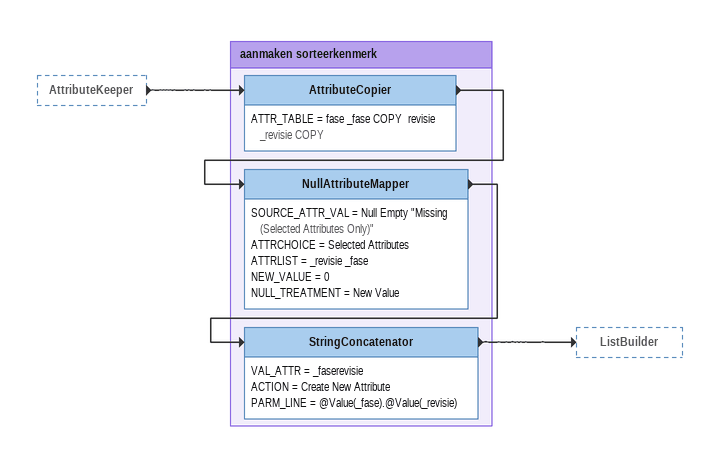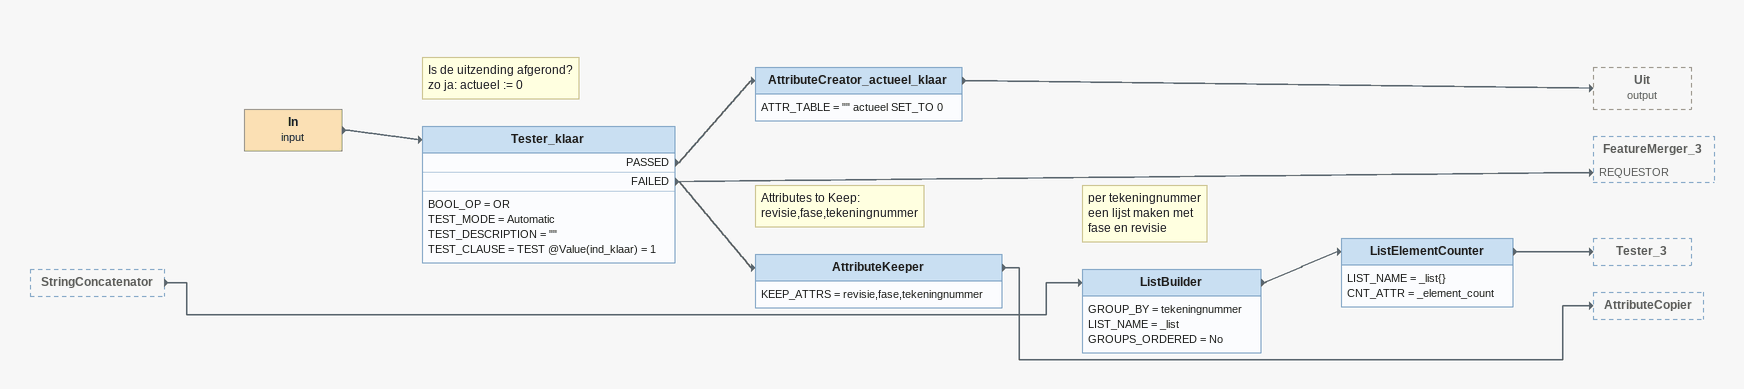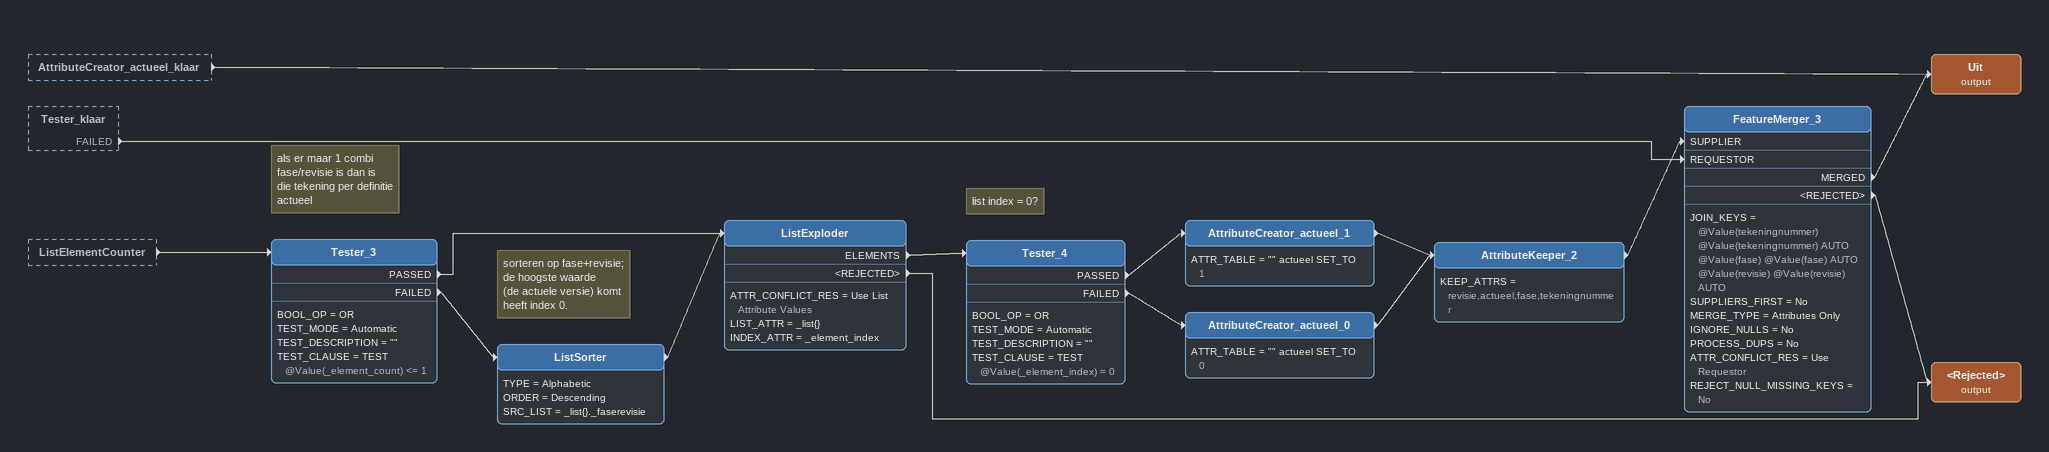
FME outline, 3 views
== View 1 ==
AttributeKeeper [outside]
    -> AttributeCopier

Bookmark: aanmaken sorteerkenmerk
AttributeCopier
    ATTR_TABLE = fase _fase COPY  revisie _revisie COPY
    -> NullAttributeMapper
NullAttributeMapper
    SOURCE_ATTR_VAL = Null Empty "Missing (Selected Attributes Only)"
    ATTRCHOICE = Selected Attributes
    ATTRLIST = _revisie _fase
    NEW_VALUE = 0
    NULL_TREATMENT = New Value
    -> StringConcatenator
StringConcatenator
    VAL_ATTR = _faserevisie
    ACTION = Create New Attribute
    PARM_LINE = @Value(_fase).@Value(_revisie)
    -> ListBuilder

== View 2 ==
StringConcatenator [outside]
    -> ListBuilder
In (input)
    -> Tester_klaar
Note: Is de uitzending afgerond? / zo ja: actueel := 0
Tester_klaar
    BOOL_OP = OR
    TEST_MODE = Automatic
    TEST_DESCRIPTION = ""
    TEST_CLAUSE = TEST @Value(ind_klaar) = 1
    PASSED -> AttributeCreator_actueel_klaar
    FAILED -> AttributeKeeper
    FAILED -> FeatureMerger_3 [REQUESTOR]
AttributeCreator_actueel_klaar
    ATTR_TABLE = "" actueel SET_TO 0
    -> Uit (output)
Note: Attributes to Keep: / revisie,fase,tekeningnummer
AttributeKeeper
    KEEP_ATTRS = revisie,fase,tekeningnummer
    -> AttributeCopier
Note: per tekeningnummer / een lijst maken met / fase en revisie
ListBuilder
    GROUP_BY = tekeningnummer
    LIST_NAME = _list
    GROUPS_ORDERED = No
    -> ListElementCounter
ListElementCounter
    LIST_NAME = _list{}
    CNT_ATTR = _element_count
    -> Tester_3

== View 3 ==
AttributeCreator_actueel_klaar [outside]
    -> Uit (output)
Tester_klaar [outside]
    FAILED -> FeatureMerger_3 [REQUESTOR]
ListElementCounter [outside]
    -> Tester_3
Note: als er maar 1 combi / fase/revisie is dan is / die tekening per definitie / actueel
Tester_3
    BOOL_OP = OR
    TEST_MODE = Automatic
    TEST_DESCRIPTION = ""
    TEST_CLAUSE = TEST @Value(_element_count) <= 1
    PASSED -> ListExploder
    FAILED -> ListSorter
Note: sorteren op fase+revisie; / de hoogste waarde / (de actuele versie) komt / heeft index 0.
ListSorter
    TYPE = Alphabetic
    ORDER = Descending
    SRC_LIST = _list{}._faserevisie
    -> ListExploder
ListExploder
    ATTR_CONFLICT_RES = Use List Attribute Values
    LIST_ATTR = _list{}
    INDEX_ATTR = _element_index
    ELEMENTS -> Tester_4
    <REJECTED> -> <Rejected> (output)
Note: list index = 0?
Tester_4
    BOOL_OP = OR
    TEST_MODE = Automatic
    TEST_DESCRIPTION = ""
    TEST_CLAUSE = TEST @Value(_element_index) = 0
    PASSED -> AttributeCreator_actueel_1
    FAILED -> AttributeCreator_actueel_0
AttributeCreator_actueel_1
    ATTR_TABLE = "" actueel SET_TO 1
    -> AttributeKeeper_2
AttributeCreator_actueel_0
    ATTR_TABLE = "" actueel SET_TO 0
    -> AttributeKeeper_2
AttributeKeeper_2
    KEEP_ATTRS = revisie,actueel,fase,tekeningnummer
    -> FeatureMerger_3 [SUPPLIER]
FeatureMerger_3
    JOIN_KEYS = @Value(tekeningnummer) @Value(tekeningnummer) AUTO @Value(fase) @Value(fase) AUTO @Value(revisie) @Value(revisie) AUTO
    SUPPLIERS_FIRST = No
    MERGE_TYPE = Attributes Only
    IGNORE_NULLS = No
    PROCESS_DUPS = No
    ATTR_CONFLICT_RES = Use Requestor
    REJECT_NULL_MISSING_KEYS = No
    MERGED -> Uit (output)
    <REJECTED> -> <Rejected> (output)
Uit (output)
<Rejected> (output)
